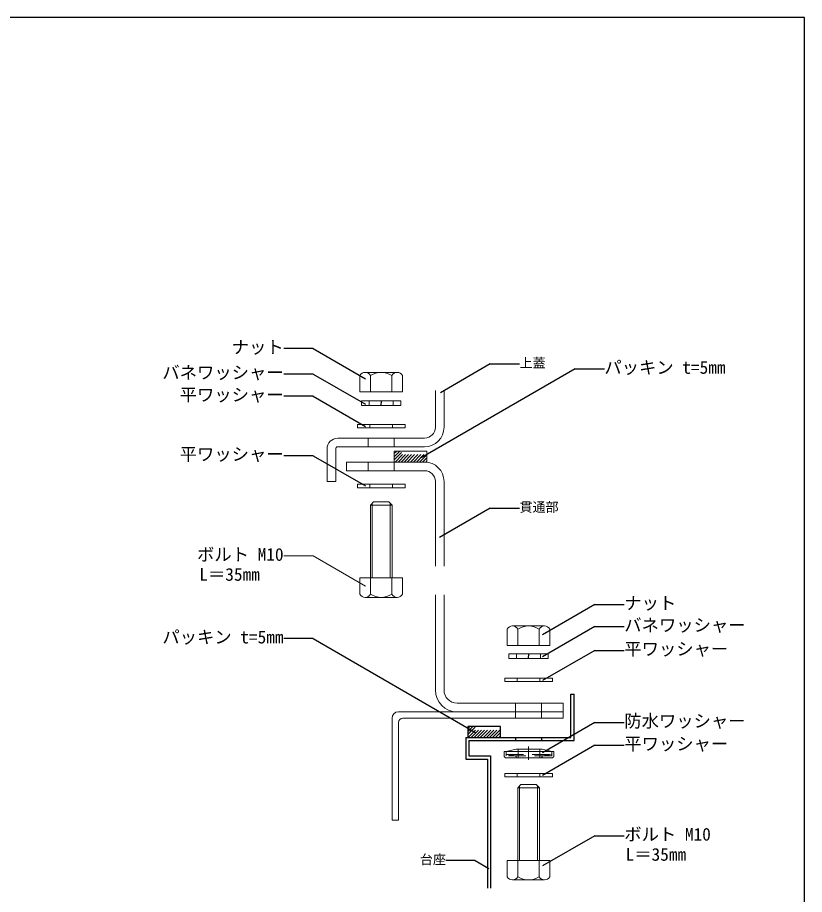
# Model space of a CAD drawing. Units: millimetres on the paper, enlarged 10 times, with parts at other scales. Extents: x -4239 to 4225, y -1370 to 1390.
# Drawn here: x 3317 to 4225, y 379 to 1390 of the extents above; entities that cross this region are included whole.
import ezdxf
from ezdxf.enums import TextEntityAlignment as Align

# ---------------------------------------------------------------- set-up
doc = ezdxf.new("R2010")
doc.units = ezdxf.units.MM
doc.header["$LTSCALE"] = 10
for name, pattern in [('CHAIN1', [8, 5, -1, 1, -1]), ('DASHED1', [1.8, 1.2, -0.6]), ('DASHED2', [3, 2, -1])]:
    doc.linetypes.add(name, pattern=pattern)
for name, color, linetype in [('0-F_図面枠', 7, 'Continuous'), ('F-1_SUS', 7, 'Continuous'), ('F-8_FRP部位名', 2, 'Continuous'), ('F-9_SUS部位名', 2, 'Continuous'), ('F-A_金物品名', 3, 'Continuous')]:
    doc.layers.add(name, color=color, linetype=linetype)
doc.layers.add('F-0_FRP', color=4, linetype='Continuous', lineweight=18)
doc.layers.add('F-2_金物', color=7, linetype='Continuous', lineweight=18)
doc.styles.add('ＭＳ ゴシック', font='')
doc.styles.get('ＭＳ ゴシック').set_extended_font_data('MS Gothic')

msp = doc.modelspace()

# ---------------------------------------------------------------- linework, layer by layer
at = {"layer": '0-F_図面枠'}
msp.add_lwpolyline([(4224.9, -1369.66), (4224.9, 1390.34), (224.9, 1390.34), (224.9, -1369.66)], dxfattribs=at)
at = {"layer": 'F-0_FRP'}
for p, q in [((3799.05, 917.71), (3799.05, 960.21)), ((3809.05, 917.71), (3809.05, 960.21)), ((3686.55, 905.21), (3736.55, 905.21)), ((3721.55, 905.21), (3721.55, 895.21)), ((3786.55, 905.21), (3736.55, 905.21)), ((3751.55, 905.21), (3751.55, 895.21)), ((3674.05, 892.71), (3674.05, 855.21)), ((3684.05, 892.71), (3684.05, 855.21)), ((3786.55, 895.21), (3686.55, 895.21)), ((3696.55, 877.71), (3696.55, 867.71)), ((3786.55, 877.71), (3696.55, 877.71)), ((3721.55, 877.71), (3721.55, 867.71)), ((3751.55, 877.71), (3751.55, 867.71)), ((3736.55, 867.71), (3696.55, 867.71)), ((3786.55, 867.71), (3736.55, 867.71)), ((3674.05, 855.21), (3684.05, 855.21)), ((3799.05, 855.21), (3799.05, 757.71)), ((3809.05, 855.21), (3809.05, 757.71)), ((3726.05, 829.86), (3726.05, 744.11)), ((3747.05, 744.11), (3747.05, 829.86)), ((3799.05, 614.6), (3799.05, 724.6)), ((3809.05, 614.6), (3809.05, 724.6)), ((3824.05, 599.6), (3946.55, 599.6)), ((3891.55, 582.1), (3891.55, 599.6)), ((3921.55, 582.1), (3921.55, 599.6)), ((3756.55, 589.6), (3824.05, 589.6)), ((3824.05, 589.6), (3946.55, 589.6)), ((3749.05, 582.1), (3749.05, 464.6)), ((3761.55, 582.1), (3891.55, 582.1))]:
    msp.add_line(p, q, dxfattribs=at)
at = {"layer": 'F-0_FRP', "linetype": 'DASHED1'}
for p, q in [((3751.55, 880.27), (3761.49, 890.21)), ((3751.55, 883.81), (3757.96, 890.21)), ((3751.55, 887.34), (3754.42, 890.21)), ((3751.55, 880.27), (3761.49, 890.21)), ((3751.55, 883.81), (3757.96, 890.21)), ((3751.55, 887.34), (3754.42, 890.21)), ((3752.53, 877.71), (3765.03, 890.21)), ((3752.53, 877.71), (3765.03, 890.21)), ((3756.06, 877.71), (3768.56, 890.21)), ((3756.06, 877.71), (3768.56, 890.21)), ((3759.6, 877.71), (3772.1, 890.21)), ((3759.6, 877.71), (3772.1, 890.21)), ((3763.13, 877.71), (3775.63, 890.21)), ((3763.13, 877.71), (3775.63, 890.21)), ((3766.67, 877.71), (3779.17, 890.21)), ((3766.67, 877.71), (3779.17, 890.21)), ((3770.2, 877.71), (3782.7, 890.21)), ((3770.2, 877.71), (3782.7, 890.21)), ((3773.74, 877.71), (3786.24, 890.21)), ((3773.74, 877.71), (3786.24, 890.21)), ((3777.28, 877.71), (3789.05, 889.49)), ((3777.28, 877.71), (3789.05, 889.49)), ((3780.81, 877.71), (3789.05, 885.95)), ((3780.81, 877.71), (3789.05, 885.95)), ((3784.35, 877.71), (3789.05, 882.42)), ((3784.35, 877.71), (3789.05, 882.42)), ((3787.88, 877.71), (3789.05, 878.88)), ((3787.88, 877.71), (3789.05, 878.88))]:
    msp.add_line(p, q, dxfattribs=at)
at = {"layer": 'F-0_FRP', "color": 7}
for p, q in [((3749.05, 827.86), (3745.3, 831.61)), ((3724.05, 827.86), (3724.05, 744.11)), ((3724.05, 827.86), (3749.05, 827.86)), ((3749.05, 744.11), (3749.05, 827.86)), ((3761.09, 744.11), (3712.01, 744.11)), ((3712.01, 744.11), (3712.01, 725.15)), ((3724.28, 744.11), (3724.28, 725.15)), ((3748.82, 744.11), (3748.82, 725.15)), ((3761.09, 744.11), (3761.09, 725.15))]:
    msp.add_line(p, q, dxfattribs=at)
at = {"layer": 'F-0_FRP', "color": 3}
for q in [(3624.08, 769.35), (3718.28, 734.49)]:
    msp.add_line((3657.91, 769.35), q, dxfattribs=at)
at = {"layer": 'F-0_FRP'}
msp.add_lwpolyline([(3789.05, 877.71), (3751.55, 877.71), (3751.55, 890.21), (3789.05, 890.21)], close=True, dxfattribs=at)
msp.add_lwpolyline([(3789.05, 877.71), (3751.55, 877.71), (3751.55, 890.21), (3789.05, 890.21)], close=True, dxfattribs=at)
at = {"layer": 'F-0_FRP', "color": 7}
for points in [[(3745.3, 831.61), (3727.8, 831.61), (3724.05, 827.86)], [(3754.95, 721.61), (3718.15, 721.61), (3754.95, 721.61)]]:
    msp.add_lwpolyline(points, dxfattribs=at)
at = {"layer": 'F-0_FRP'}
for points in [[(3891.55, 582.1), (3921.55, 582.1), (3946.55, 582.1), (3946.55, 599.6)], [(3756.55, 577.1), (3756.55, 464.6), (3749.05, 464.6)]]:
    msp.add_lwpolyline(points, dxfattribs=at)
for centre, radius, start, end in [((3786.55, 917.71), 22.5, 270, 0), ((3786.55, 917.71), 12.5, 270, 0), ((3686.55, 892.71), 12.5, 90, 180), ((3686.55, 892.71), 2.5, 90, 180), ((3786.55, 855.21), 22.5, 0, 90), ((3786.55, 855.21), 12.5, 0, 90), ((3824.05, 614.6), 25, 180, 270), ((3824.05, 614.6), 15, 180, 270), ((3756.55, 582.1), 7.5, 90, 180), ((3761.55, 577.1), 5, 90, 180), ((3761.55, 577.1), 5, 90, 180)]:
    msp.add_arc(centre, radius, start, end, dxfattribs=at)
at = {"layer": 'F-0_FRP', "color": 7}
for centre, radius, start, end in [((3718.15, 728.69), 7.08, 210.00015, 330.00015), ((3736.55, 744.63), 23.02, 237.7957, 302.20415), ((3754.95, 728.69), 7.08, 210.00015, 330.00015)]:
    msp.add_arc(centre, radius, start, end, dxfattribs=at)
at = {"layer": 'F-1_SUS'}
for p, q in [((3955.3, 560.1), (3955.3, 610.1)), ((3955.3, 610.1), (3959.05, 610.1)), ((3959.05, 556.35), (3959.05, 610.1)), ((3834.05, 560.1), (3834.05, 535.1)), ((3834.05, 560.1), (3955.3, 560.1)), ((3837.8, 556.35), (3837.8, 538.85)), ((3837.8, 556.35), (3891.55, 556.35)), ((3891.55, 560.1), (3891.55, 556.35)), ((3891.55, 556.35), (3921.55, 556.35)), ((3921.55, 560.1), (3921.55, 556.35)), ((3921.55, 556.35), (3959.05, 556.35)), ((3837.8, 538.85), (3862.8, 538.85)), ((3862.8, 538.85), (3862.8, 386.08)), ((3834.05, 535.1), (3859.05, 535.1)), ((3859.05, 535.1), (3859.05, 386.08))]:
    msp.add_line(p, q, dxfattribs=at)
at = {"layer": 'F-1_SUS', "color": 4, "linetype": 'DASHED1'}
for p, q in [((3836.55, 563.44), (3845.71, 572.6)), ((3836.55, 566.97), (3842.18, 572.6)), ((3836.55, 570.51), (3838.64, 572.6)), ((3836.75, 560.1), (3849.25, 572.6)), ((3840.28, 560.1), (3852.78, 572.6)), ((3843.82, 560.1), (3856.32, 572.6)), ((3847.36, 560.1), (3859.86, 572.6)), ((3850.89, 560.1), (3863.39, 572.6)), ((3854.43, 560.1), (3866.93, 572.6)), ((3857.96, 560.1), (3870.46, 572.6)), ((3861.5, 560.1), (3874, 572.6)), ((3865.03, 560.1), (3874.05, 569.12)), ((3868.57, 560.1), (3874.05, 565.58)), ((3872.1, 560.1), (3874.05, 562.04))]:
    msp.add_line(p, q, dxfattribs=at)
at = {"layer": 'F-1_SUS', "color": 4}
msp.add_line((3839.01, 567.6), (3839.05, 567.6), dxfattribs=at)
msp.add_line((3839.01, 567.6), (3839.05, 567.6), dxfattribs=at)
msp.add_lwpolyline([(3836.55, 560.1), (3874.05, 560.1), (3874.05, 572.6), (3836.55, 572.6)], close=True, dxfattribs=at)
msp.add_lwpolyline([(3836.55, 560.1), (3874.05, 560.1), (3874.05, 572.6), (3836.55, 572.6)], close=True, dxfattribs=at)
at = {"layer": 'F-2_金物'}
for p, q in [((3712.01, 958.51), (3712.01, 977.47)), ((3754.95, 981.01), (3718.15, 981.01)), ((3724.28, 958.51), (3724.28, 977.47)), ((3748.82, 958.51), (3748.82, 977.47)), ((3761.09, 958.51), (3761.09, 977.47)), ((3761.09, 958.51), (3712.01, 958.51)), ((3735.95, 958.51), (3714.21, 958.51)), ((3760.21, 958.51), (3741.32, 958.51)), ((3713.92, 948.22), (3713.92, 942.72)), ((3713.92, 948.22), (3736.55, 948.22)), ((3713.92, 942.72), (3736.06, 942.72)), ((3733.1, 942.72), (3714.21, 942.72)), ((3722.67, 948.22), (3722.67, 942.72)), ((3736.55, 948.22), (3736.06, 942.72)), ((3737.03, 948.22), (3736.55, 942.72)), ((3736.55, 942.72), (3759.17, 942.72)), ((3737.03, 948.22), (3759.17, 948.22)), ((3750.42, 948.22), (3750.42, 942.72)), ((3759.17, 948.22), (3759.17, 942.72)), ((3709.05, 920.94), (3764.05, 920.94)), ((3709.05, 920.94), (3709.05, 916.94)), ((3723.42, 920.94), (3723.42, 916.94)), ((3749.67, 920.94), (3749.67, 916.94)), ((3764.05, 916.94), (3764.05, 920.94)), ((3764.05, 916.94), (3709.05, 916.94)), ((3709.05, 851.96), (3709.05, 847.96)), ((3709.05, 851.96), (3764.05, 851.96)), ((3723.42, 851.96), (3723.42, 847.96)), ((3749.67, 851.96), (3749.67, 847.96)), ((3764.05, 847.96), (3764.05, 851.96)), ((3764.05, 847.96), (3709.05, 847.96)), ((3924.95, 688.58), (3888.15, 688.58)), ((3882.01, 666.08), (3882.01, 685.04)), ((3894.28, 666.08), (3894.28, 685.04)), ((3918.82, 666.08), (3918.82, 685.04)), ((3931.09, 666.08), (3931.09, 685.04)), ((3931.09, 666.08), (3882.01, 666.08)), ((3905.95, 666.08), (3884.21, 666.08)), ((3930.21, 666.08), (3911.32, 666.08)), ((3883.92, 656.6), (3883.92, 651.1)), ((3883.92, 656.6), (3906.55, 656.6)), ((3883.92, 651.1), (3906.06, 651.1)), ((3903.1, 651.1), (3884.21, 651.1)), ((3892.67, 656.6), (3892.67, 651.1)), ((3906.55, 656.6), (3906.06, 651.1)), ((3907.03, 656.6), (3906.55, 651.1)), ((3906.55, 651.1), (3929.17, 651.1)), ((3907.03, 656.6), (3929.17, 656.6)), ((3920.42, 656.6), (3920.42, 651.1)), ((3929.17, 656.6), (3929.17, 651.1)), ((3879.05, 628.51), (3934.05, 628.51)), ((3879.05, 628.51), (3879.05, 624.51)), ((3893.42, 628.51), (3893.42, 624.51)), ((3919.67, 628.51), (3919.67, 624.51)), ((3934.05, 624.51), (3934.05, 628.51)), ((3934.05, 624.51), (3879.05, 624.51)), ((3878.36, 544), (3935.86, 544)), ((3878.36, 539), (3878.36, 544)), ((3933.36, 536.5), (3880.86, 536.5)), ((3935.86, 544), (3935.86, 539)), ((3879.05, 518.48), (3879.05, 514.48)), ((3879.05, 518.48), (3934.05, 518.48)), ((3893.42, 518.48), (3893.42, 514.48)), ((3919.67, 518.48), (3919.67, 514.48)), ((3934.05, 514.48), (3934.05, 518.48)), ((3934.05, 514.48), (3879.05, 514.48)), ((3919.05, 502), (3915.3, 505.75)), ((3894.05, 502), (3919.05, 502)), ((3894.05, 502), (3894.05, 418.25)), ((3919.05, 418.25), (3919.05, 502)), ((3931.09, 418.25), (3882.01, 418.25)), ((3882.01, 418.25), (3882.01, 399.29)), ((3894.28, 418.25), (3894.28, 399.29)), ((3918.82, 418.25), (3918.82, 399.29)), ((3931.09, 418.25), (3931.09, 399.29))]:
    msp.add_line(p, q, dxfattribs=at)
at = {"layer": 'F-2_金物', "color": 4}
for p, q in [((3880.86, 544), (3892.11, 546.5)), ((3892.11, 546.5), (3922.11, 546.5)), ((3919.73, 536.5), (3919.73, 546.5)), ((3922.11, 546.5), (3933.36, 544)), ((3896.05, 504), (3896.05, 418.25)), ((3917.05, 418.25), (3917.05, 504))]:
    msp.add_line(p, q, dxfattribs=at)
at = {"layer": 'F-2_金物', "color": 4, "linetype": 'DASHED2'}
for p, q in [((3894.48, 536.5), (3894.48, 546.5)), ((3880.86, 544), (3880.86, 542.75)), ((3880.86, 540.25), (3933.36, 540.25)), ((3892.11, 539), (3880.86, 540.25)), ((3892.11, 537.75), (3892.11, 539)), ((3922.11, 539), (3933.36, 540.25)), ((3922.11, 537.75), (3922.11, 539)), ((3933.36, 542.75), (3933.36, 544))]:
    msp.add_line(p, q, dxfattribs=at)
at = {"layer": 'F-2_金物', "color": 2, "linetype": 'CHAIN1'}
msp.add_line((3906.55, 534.34), (3906.55, 549.43), dxfattribs=at)
at = {"layer": 'F-2_金物', "linetype": 'DASHED2'}
for p, q in [((3880.86, 542.75), (3880.86, 539)), ((3933.36, 539), (3880.86, 539)), ((3892.11, 536.5), (3892.11, 537.75)), ((3922.11, 536.5), (3922.11, 537.75)), ((3933.36, 539), (3933.36, 542.75))]:
    msp.add_line(p, q, dxfattribs=at)
at = {"layer": 'F-2_金物'}
for points in [[(3915.3, 505.75), (3897.8, 505.75), (3894.05, 502)], [(3924.95, 395.75), (3888.15, 395.75), (3924.95, 395.75)]]:
    msp.add_lwpolyline(points, dxfattribs=at)
for centre, radius, start, end in [((3718.15, 973.93), 7.08, 29.99985, 149.99985), ((3736.55, 957.99), 23.02, 57.79585, 122.2043), ((3754.95, 973.93), 7.08, 29.99985, 149.99985), ((3888.15, 681.5), 7.08, 29.99985, 149.99985), ((3906.55, 665.56), 23.02, 57.79585, 122.2043), ((3924.95, 681.5), 7.08, 29.99985, 149.99985), ((3880.86, 539), 2.5, 180, 270), ((3933.36, 539), 2.5, 270, 0), ((3888.15, 402.83), 7.08, 210.00015, 330.00015), ((3906.55, 418.77), 23.02, 237.7957, 302.20415), ((3924.95, 402.83), 7.08, 210.00015, 330.00015)]:
    msp.add_arc(centre, radius, start, end, dxfattribs=at)
at = {"layer": 'F-2_金物', "linetype": 'DASHED2'}
for centre, start, end in [((3879.61, 542.75), 0, 90), ((3890.86, 537.75), 0, 90), ((3923.36, 537.75), 90, 180), ((3934.61, 542.75), 90, 180)]:
    msp.add_arc(centre, 1.25, start, end, dxfattribs=at)
at = {"layer": 'F-2_金物', "color": 4, "linetype": 'DASHED2'}
for centre, start, end in [((3893.36, 537.75), 180, 270), ((3920.86, 537.75), 270, 0)]:
    msp.add_arc(centre, 1.25, start, end, dxfattribs=at)
at = {"layer": 'F-8_FRP部位名', "color": 3}
for q in [(3782.57, 882.52), (3994.01, 985.08)]:
    msp.add_line((3960.19, 985.08), q, dxfattribs=at)
at = {"layer": 'F-8_FRP部位名'}
for p, q in [((3862.39, 990.77), (3804.81, 957.52)), ((3862.39, 990.77), (3896.21, 990.77)), ((3862.39, 824.43), (3803.92, 790.67)), ((3862.39, 824.43), (3896.21, 824.43))]:
    msp.add_line(p, q, dxfattribs=at)
at = {"layer": 'F-9_SUS部位名', "color": 3}
for q in [(3624.08, 674.07), (3845.31, 565.87)]:
    msp.add_line((3657.91, 674.07), q, dxfattribs=at)
at = {"layer": 'F-9_SUS部位名'}
for q in [(3811.21, 418.06), (3860.81, 408.95)]:
    msp.add_line((3845.03, 418.06), q, dxfattribs=at)
at = {"layer": 'F-A_金物品名'}
for p, q in [((3657.91, 1008.45), (3624.08, 1008.45)), ((3657.91, 1008.45), (3718.28, 973.59)), ((3657.91, 979.2), (3624.08, 979.2)), ((3657.91, 979.2), (3718.28, 944.35)), ((3657.91, 953.53), (3624.08, 953.53)), ((3657.91, 953.53), (3718.28, 918.68)), ((3657.91, 884.99), (3624.08, 884.99)), ((3657.91, 884.99), (3718.28, 850.14)), ((3983.17, 713.31), (3922.8, 678.45)), ((3983.17, 713.31), (4017, 713.31)), ((3983.17, 687.87), (3922.8, 653.02)), ((3983.17, 687.87), (4017, 687.87)), ((3983.17, 660.37), (3922.8, 625.51)), ((3983.17, 660.37), (4017, 660.37)), ((3983.17, 577.3), (3922.8, 542.45)), ((3983.17, 577.3), (4017, 577.3)), ((3983.17, 550.98), (3922.8, 516.12)), ((3983.17, 550.98), (4017, 550.98)), ((3983.17, 446.62), (3922.8, 411.76)), ((3983.17, 446.62), (4017, 446.62))]:
    msp.add_line(p, q, dxfattribs=at)

# ---------------------------------------------------------------- texts
at = {"layer": 'F-0_FRP', "color": 7, "style": 'ＭＳ ゴシック'}
for s, p in [('ボルト M10', (3524.08, 759.35)), ('L＝35㎜', (3526.71, 736.35))]:
    msp.add_text(s, height=14.66, dxfattribs=at).set_placement(p, align=Align.BOTTOM_LEFT)
at = {"layer": 'F-8_FRP部位名', "style": 'ＭＳ ゴシック'}
for s, p in [('上蓋', (3896.21, 983.27)), ('貫通部', (3896.21, 816.93))]:
    msp.add_text(s, height=11, dxfattribs=at).set_placement(p, align=Align.BOTTOM_LEFT)
at = {"layer": 'F-8_FRP部位名', "color": 7, "style": 'ＭＳ ゴシック'}
msp.add_text('パッキン t=5㎜', height=14.66, dxfattribs=at).set_placement((3994.01, 975.08), align=Align.BOTTOM_LEFT)
at = {"layer": 'F-9_SUS部位名', "color": 7, "style": 'ＭＳ ゴシック'}
msp.add_text('パッキン t=5㎜', height=14.66, dxfattribs=at).set_placement((3484.08, 664.07), align=Align.BOTTOM_LEFT)
at = {"layer": 'F-9_SUS部位名', "style": 'ＭＳ ゴシック'}
msp.add_text('台座', height=11, dxfattribs=at).set_placement((3781.21, 410.56), align=Align.BOTTOM_LEFT)
at = {"layer": 'F-A_金物品名', "color": 7, "style": 'ＭＳ ゴシック'}
for s, p in [('ナット', (3564.08, 998.45)), ('バネワッシャー', (3484.08, 969.2)), ('平ワッシャー', (3504.08, 943.53)), ('平ワッシャー', (3504.08, 874.99)), ('ナット', (4017, 703.31)), ('バネワッシャー', (4017, 677.87)), ('平ワッシャー', (4017, 650.37)), ('防水ワッシャー', (4017, 567.3)), ('平ワッシャー', (4017, 540.98)), ('ボルト M10', (4017, 436.62)), ('L＝35㎜', (4018.5, 413.41))]:
    msp.add_text(s, height=14.66, dxfattribs=at).set_placement(p, align=Align.BOTTOM_LEFT)

doc.saveas('drawing.dxf')
